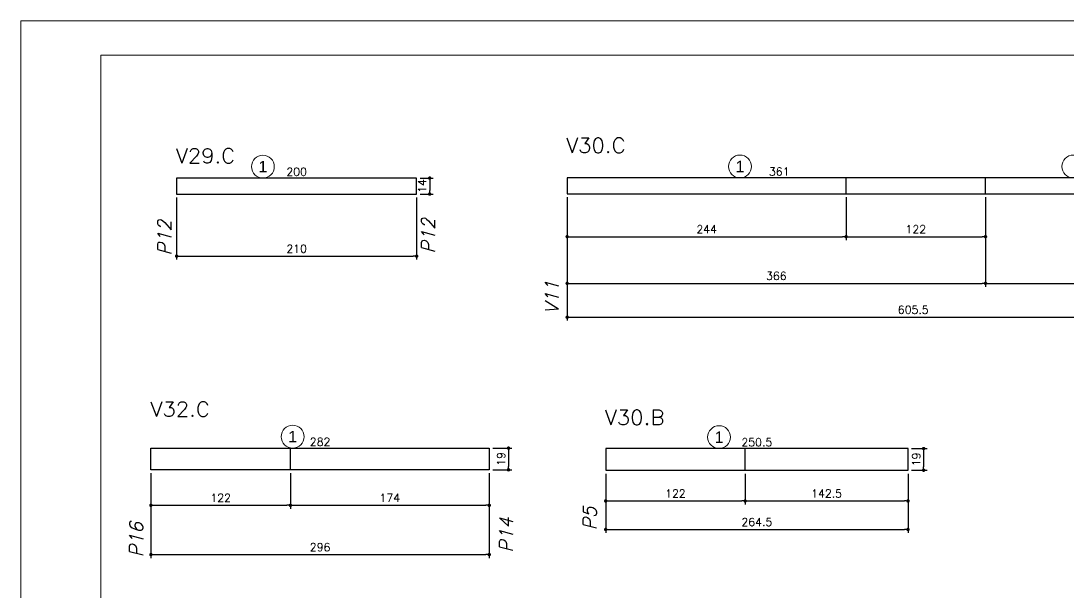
# Model space of a CAD drawing. Extents: x -20676 to 4767, y -817 to 14640.
# Drawn here: x -17506 to -16590, y 5782 to 6282 of the extents above; entities that cross this region are included whole.
import ezdxf
from ezdxf.enums import TextEntityAlignment as Align

# ---------------------------------------------------------------- set-up
doc = ezdxf.new("R2010")
doc.units = 0
doc.header["$PDMODE"] = 2
doc.header["$PDSIZE"] = 10
doc.layers.get('0').update_dxf_attribs({"lineweight": 13})
doc.layers.get('Defpoints').update_dxf_attribs({"lineweight": 13})
for name, color, linetype in [('Cota Sarrafo', 180, 'Continuous'), ('Painéis', 200, 'Continuous'), ('TEXTO_GERAL', 7, 'Continuous')]:
    doc.layers.add(name, color=color, linetype=linetype)
for name, color, linetype, lineweight in [('cotas', 4, 'Continuous', 13), ('Romaneio', 1, 'Continuous', 13), ('texto de viga', 7, 'Continuous', 13)]:
    doc.layers.add(name, color=color, linetype=linetype, lineweight=lineweight)
doc.styles.add('ARIAL', font='arial.ttf', dxfattribs={"oblique": 15, "height": 25})
doc.styles.add('MB_C02', font='arial.ttf', dxfattribs={"height": 2})
doc.styles.add('MB_C03', font='arial.ttf', dxfattribs={"height": 2.5})
doc.styles.add('MB_C04', font='arial.ttf', dxfattribs={"height": 6})
doc.styles.add('REGUA-120', font='ROMANS.shx', dxfattribs={"height": 15})
doc.styles.add('ROMANS', font='romans.shx')
doc.dimstyles.new('PAINEL', dxfattribs={"dimtxt": 7, "dimasz": 3, "dimexe": 3, "dimexo": 3, "dimgap": 3, "dimtad": 1, "dimdec": 1, "dimzin": 12, "dimdsep": 46, "dimtxsty": 'ROMANS', "dimblk": 'DOT', "dimcen": 0, "dimclrd": 4, "dimclre": 4, "dimclrt": 240, "dimadec": 1, "dimazin": 3, "dimtfac": 1, "dimtdec": 1, "dimtmove": 0, "dimatfit": 3, "dimfxl": 0, "dimtolj": 1, "dimtzin": 12, "dimarcsym": 0})
doc.dimstyles.new('projeto2', dxfattribs={"dimtxt": 7, "dimasz": 5, "dimexe": 1.25, "dimexo": 2.5, "dimgap": 2, "dimtad": 1, "dimdec": 1, "dimdsep": 46, "dimtxsty": 'ROMANS', "dimblk": 'OBLIQUE', "dimcen": 10, "dimdle": 1, "dimse1": 1, "dimse2": 1, "dimsd1": 1, "dimsd2": 1, "dimclrd": 256, "dimclre": 256, "dimclrt": 3, "dimadec": 0, "dimazin": 0, "dimtfac": 1, "dimtdec": 1, "dimtmove": 0, "dimatfit": 3, "dimldrblk": 'OBLIQUE', "dimfxl": 0, "dimlwd": -1, "dimlwe": -1, "dimarcsym": 0})

# ---------------------------------------------------------------- blocks, each defined once
blk = doc.blocks.new('A$Ceb89ac90')
at = {"color": 1}
for points in [[(0, 1199.94), (0, 149.94), (1485.02, 149.94), (1485.02, 1199.94)], [(70, 1169.94), (70, 179.94), (1455.02, 179.94), (1455.02, 1169.94)]]:
    blk.add_lwpolyline(points, close=True, dxfattribs=at)
at = {"color": 5}
for tag, p, height, style in [('REV_05', (1103.14, 338.08), 10.1, 'MB_C02'), ('DATA_REV_05', (1151.54, 337.91), 10.1, 'MB_C02'), ('INFO_REV_05', (1228.12, 337.91), 10.1, 'MB_C02'), ('CLIENTE', (449.73, 328.83), 12.63, 'MB_C03'), ('FASE', (924.57, 320.46), 10.1, 'MB_C02'), ('REV_04', (1103.14, 312.82), 10.1, 'MB_C02'), ('DATA_REV_04', (1151.54, 312.66), 10.1, 'MB_C02'), ('INFO_REV_04', (1228.12, 312.66), 10.1, 'MB_C02'), ('PROJETISTA', (767.99, 285.11), 10.1, 'MB_C02'), ('DATA', (924.57, 285.11), 10.1, 'MB_C02'), ('REV_03', (1103.14, 287.57), 10.1, 'MB_C02'), ('DATA_REV_03', (1151.54, 287.4), 10.1, 'MB_C02'), ('INFO_REV_03', (1228.12, 287.4), 10.1, 'MB_C02'), ('OBRA', (449.73, 273.34), 12.63, 'MB_C03'), ('REV_02', (1103.14, 262.31), 10.1, 'MB_C02'), ('DATA_REV_02', (1151.54, 262.15), 10.1, 'MB_C02'), ('INFO_REV_02', (1228.12, 262.15), 10.1, 'MB_C02'), ('ESC', (924.57, 251.76), 10.1, 'MB_C02'), ('COR', (1010.47, 251.76), 10.1, 'MB_C02'), ('REV_01', (1103.14, 237.06), 10.1, 'MB_C02'), ('DATA_REV_01', (1151.54, 236.89), 10.1, 'MB_C02'), ('INFO_REV_01', (1228.12, 236.89), 10.1, 'MB_C02'), ('PAVIMENTO', (449.73, 215.3), 12.63, 'MB_C03'), ('FL', (1018.09, 194.68), 30.31, 'MB_C04'), ('REV_00', (1103.14, 211.8), 10.1, 'MB_C02'), ('DATA_REV_00', (1151.54, 211.64), 10.1, 'MB_C02'), ('EMISSÃO_INICIAL', (1228.12, 211.64), 10.1, 'MB_C02'), ('REV', (944.1, 205.03), 12.63, 'MB_C03')]:
    blk.add_attdef(tag, p, '', height=height, dxfattribs=dict(at, style=style))
at = {"color": 6, "style": 'MB_C02'}
for tag, p in [('ENDEREÇO_CLIENTE', (449.73, 307.83)), ('ENDEREÇO_OBRA', (449.73, 252.69)), ('TIPO_DE_PROJETO', (449.73, 192.28))]:
    blk.add_attdef(tag, p, '', height=10.1, dxfattribs=at)
blk = doc.blocks.new('_Dot')
at = {"color": 0, "linetype": 'ByBlock', "lineweight": -2}
blk.add_line((-0.5, 0), (-1, 0), dxfattribs=at)
at = {"color": 0, "linetype": 'ByBlock', "const_width": 0.5}
blk.add_lwpolyline([(-0.25, 0, 1), (0.25, 0, 1)], format="xyb", close=True, dxfattribs=at)
blk = doc.blocks.new('*D932')
at = {"layer": 'cotas', "color": 4, "lineweight": -2, "transparency": 16777216}
for p, q in [((-17370.22, 6127.69), (-17370.22, 6073.38)), ((-17160.22, 6127.69), (-17160.22, 6073.38)), ((-17367.22, 6076.38), (-17163.22, 6076.38))]:
    blk.add_line(p, q, dxfattribs=at)
at = {"layer": 'Defpoints', "color": 0, "transparency": 16777216}
for p in [(-17370.22, 6130.69), (-17160.22, 6130.69), (-17160.22, 6076.38)]:
    blk.add_point(p, dxfattribs=at)
at = {"layer": 'cotas', "color": 4, "lineweight": -2, "transparency": 16777216, "xscale": 3, "yscale": 3, "zscale": 3, "rotation": 180}
blk.add_blockref('_Dot', (-17370.22, 6076.38), dxfattribs=at)
at = {"layer": 'cotas', "color": 4, "lineweight": -2, "transparency": 16777216, "xscale": 3, "yscale": 3, "zscale": 3}
blk.add_blockref('_Dot', (-17160.22, 6076.38), dxfattribs=at)
at = {"layer": 'cotas', "color": 240, "transparency": 16777216, "insert": (-17265.22, 6082.88), "char_height": 7, "attachment_point": 5, "style": 'ROMANS'}
blk.add_mtext('\\A1;210', dxfattribs=at)
blk = doc.blocks.new('*D933')
at = {"layer": 'cotas', "color": 4, "lineweight": -2, "transparency": 16777216}
for p, q in [((-17157.22, 6144.69), (-17145.82, 6144.69)), ((-17148.82, 6141.69), (-17148.82, 6133.69)), ((-17157.22, 6130.69), (-17145.82, 6130.69))]:
    blk.add_line(p, q, dxfattribs=at)
at = {"layer": 'Defpoints', "color": 0, "transparency": 16777216}
for p in [(-17160.22, 6144.69), (-17160.22, 6130.69), (-17148.82, 6130.69)]:
    blk.add_point(p, dxfattribs=at)
at = {"layer": 'cotas', "color": 4, "lineweight": -2, "transparency": 16777216, "xscale": 3, "yscale": 3, "zscale": 3}
for p, rotation in [((-17148.82, 6144.69), 90), ((-17148.82, 6130.69), 270)]:
    blk.add_blockref('_Dot', p, dxfattribs=dict(at, rotation=rotation))
at = {"layer": 'cotas', "color": 240, "transparency": 16777216, "insert": (-17155.32, 6137.69), "char_height": 7, "attachment_point": 5, "rotation": 90, "style": 'ROMANS'}
blk.add_mtext('\\A1;14', dxfattribs=at)
blk = doc.blocks.new('*D934')
at = {"layer": 'Defpoints', "color": 0, "transparency": 16777216}
for p in [(-17365.22, 6144.69), (-17165.22, 6144.69), (-17165.22, 6144.69)]:
    blk.add_point(p, dxfattribs=at)
at = {"layer": 'Cota Sarrafo', "color": 3, "transparency": 16777216, "insert": (-17265.22, 6150.19), "char_height": 7, "attachment_point": 5, "style": 'ROMANS'}
blk.add_mtext('200', dxfattribs=at)
blk = doc.blocks.new('_OBLIQUE')
at = {"color": 0, "linetype": 'ByBlock', "lineweight": -2}
for p, q in [((0, 0), (-1, 0)), ((-0.5, -0.5), (0.5, 0.5))]:
    blk.add_line(p, q, dxfattribs=at)
blk = doc.blocks.new('*D935')
at = {"layer": 'cotas', "color": 4, "lineweight": -2, "transparency": 16777216}
for p, q in [((-17028.53, 6127.85), (-17028.53, 6019.89)), ((-16423.03, 6127.85), (-16423.03, 6019.89)), ((-17025.53, 6022.89), (-16426.03, 6022.89))]:
    blk.add_line(p, q, dxfattribs=at)
at = {"layer": 'Defpoints', "color": 0, "transparency": 16777216}
for p in [(-17028.53, 6130.85), (-16423.03, 6130.85), (-16423.03, 6022.89)]:
    blk.add_point(p, dxfattribs=at)
at = {"layer": 'cotas', "color": 4, "lineweight": -2, "transparency": 16777216, "xscale": 3, "yscale": 3, "zscale": 3, "rotation": 180}
blk.add_blockref('_Dot', (-17028.53, 6022.89), dxfattribs=at)
at = {"layer": 'cotas', "color": 4, "lineweight": -2, "transparency": 16777216, "xscale": 3, "yscale": 3, "zscale": 3}
blk.add_blockref('_Dot', (-16423.03, 6022.89), dxfattribs=at)
at = {"layer": 'cotas', "color": 240, "transparency": 16777216, "insert": (-16725.78, 6029.39), "char_height": 7, "attachment_point": 5, "style": 'ROMANS'}
blk.add_mtext('\\A1;605.5', dxfattribs=at)
blk = doc.blocks.new('*D937')
at = {"layer": 'cotas', "color": 4, "lineweight": -2, "transparency": 16777216}
for p, q in [((-17028.53, 6127.85), (-17028.53, 6090.38)), ((-16784.53, 6127.85), (-16784.53, 6090.38)), ((-17025.53, 6093.38), (-16787.53, 6093.38))]:
    blk.add_line(p, q, dxfattribs=at)
at = {"layer": 'Defpoints', "color": 0, "transparency": 16777216}
for p in [(-17028.53, 6130.85), (-16784.53, 6130.85), (-16784.53, 6093.38)]:
    blk.add_point(p, dxfattribs=at)
at = {"layer": 'cotas', "color": 4, "lineweight": -2, "transparency": 16777216, "xscale": 3, "yscale": 3, "zscale": 3, "rotation": 180}
blk.add_blockref('_Dot', (-17028.53, 6093.38), dxfattribs=at)
at = {"layer": 'cotas', "color": 4, "lineweight": -2, "transparency": 16777216, "xscale": 3, "yscale": 3, "zscale": 3}
blk.add_blockref('_Dot', (-16784.53, 6093.38), dxfattribs=at)
at = {"layer": 'cotas', "color": 240, "transparency": 16777216, "insert": (-16906.53, 6099.88), "char_height": 7, "attachment_point": 5, "style": 'ROMANS'}
blk.add_mtext('\\A1;244', dxfattribs=at)
blk = doc.blocks.new('*D938')
at = {"layer": 'cotas', "color": 4, "lineweight": -2, "transparency": 16777216}
for p, q in [((-16784.53, 6127.85), (-16784.53, 6090.38)), ((-16662.53, 6127.85), (-16662.53, 6090.38)), ((-16781.53, 6093.38), (-16665.53, 6093.38))]:
    blk.add_line(p, q, dxfattribs=at)
at = {"layer": 'Defpoints', "color": 0, "transparency": 16777216}
for p in [(-16784.53, 6130.85), (-16662.53, 6130.85), (-16662.53, 6093.38)]:
    blk.add_point(p, dxfattribs=at)
at = {"layer": 'cotas', "color": 4, "lineweight": -2, "transparency": 16777216, "xscale": 3, "yscale": 3, "zscale": 3, "rotation": 180}
blk.add_blockref('_Dot', (-16784.53, 6093.38), dxfattribs=at)
at = {"layer": 'cotas', "color": 4, "lineweight": -2, "transparency": 16777216, "xscale": 3, "yscale": 3, "zscale": 3}
blk.add_blockref('_Dot', (-16662.53, 6093.38), dxfattribs=at)
at = {"layer": 'cotas', "color": 240, "transparency": 16777216, "insert": (-16723.53, 6099.88), "char_height": 7, "attachment_point": 5, "style": 'ROMANS'}
blk.add_mtext('\\A1;122', dxfattribs=at)
blk = doc.blocks.new('*D939')
at = {"layer": 'cotas', "color": 4, "lineweight": -2, "transparency": 16777216}
for p, q in [((-16662.53, 6127.85), (-16662.53, 6049.54)), ((-16423.03, 6127.85), (-16423.03, 6049.54)), ((-16659.53, 6052.54), (-16426.03, 6052.54))]:
    blk.add_line(p, q, dxfattribs=at)
at = {"layer": 'Defpoints', "color": 0, "transparency": 16777216}
for p in [(-16662.53, 6130.85), (-16423.03, 6130.85), (-16423.03, 6052.54)]:
    blk.add_point(p, dxfattribs=at)
at = {"layer": 'cotas', "color": 4, "lineweight": -2, "transparency": 16777216, "xscale": 3, "yscale": 3, "zscale": 3, "rotation": 180}
blk.add_blockref('_Dot', (-16662.53, 6052.54), dxfattribs=at)
at = {"layer": 'cotas', "color": 4, "lineweight": -2, "transparency": 16777216, "xscale": 3, "yscale": 3, "zscale": 3}
blk.add_blockref('_Dot', (-16423.03, 6052.54), dxfattribs=at)
at = {"layer": 'cotas', "color": 240, "transparency": 16777216, "insert": (-16542.78, 6059.04), "char_height": 7, "attachment_point": 5, "style": 'ROMANS'}
blk.add_mtext('\\A1;239.5', dxfattribs=at)
blk = doc.blocks.new('*D940')
at = {"layer": 'cotas', "color": 4, "lineweight": -2, "transparency": 16777216}
for p, q in [((-17028.53, 6127.85), (-17028.53, 6049.54)), ((-16662.53, 6127.85), (-16662.53, 6049.54)), ((-17025.53, 6052.54), (-16665.53, 6052.54))]:
    blk.add_line(p, q, dxfattribs=at)
at = {"layer": 'Defpoints', "color": 0, "transparency": 16777216}
for p in [(-17028.53, 6130.85), (-16662.53, 6130.85), (-16662.53, 6052.54)]:
    blk.add_point(p, dxfattribs=at)
at = {"layer": 'cotas', "color": 4, "lineweight": -2, "transparency": 16777216, "xscale": 3, "yscale": 3, "zscale": 3, "rotation": 180}
blk.add_blockref('_Dot', (-17028.53, 6052.54), dxfattribs=at)
at = {"layer": 'cotas', "color": 4, "lineweight": -2, "transparency": 16777216, "xscale": 3, "yscale": 3, "zscale": 3}
blk.add_blockref('_Dot', (-16662.53, 6052.54), dxfattribs=at)
at = {"layer": 'cotas', "color": 240, "transparency": 16777216, "insert": (-16845.53, 6059.04), "char_height": 7, "attachment_point": 5, "style": 'ROMANS'}
blk.add_mtext('\\A1;366', dxfattribs=at)
blk = doc.blocks.new('*D941')
at = {"layer": 'Defpoints', "color": 0, "transparency": 16777216}
for p in [(-17023.53, 6144.85), (-16662.53, 6144.85), (-16662.53, 6144.85)]:
    blk.add_point(p, dxfattribs=at)
at = {"layer": 'Cota Sarrafo', "color": 3, "transparency": 16777216, "insert": (-16843.03, 6150.35), "char_height": 7, "attachment_point": 5, "style": 'ROMANS'}
blk.add_mtext('361', dxfattribs=at)
blk = doc.blocks.new('*D942')
at = {"layer": 'Defpoints', "color": 0, "transparency": 16777216}
for p in [(-16662.53, 6144.85), (-16428.03, 6144.85), (-16428.03, 6144.85)]:
    blk.add_point(p, dxfattribs=at)
at = {"layer": 'Cota Sarrafo', "color": 3, "transparency": 16777216, "insert": (-16545.28, 6150.35), "char_height": 7, "attachment_point": 5, "style": 'ROMANS'}
blk.add_mtext('234.5', dxfattribs=at)
blk = doc.blocks.new('*D946')
at = {"layer": 'cotas', "color": 4, "lineweight": -2, "transparency": 16777216}
for p, q in [((-17392.68, 5886.31), (-17392.68, 5812.1)), ((-17096.68, 5886.31), (-17096.68, 5812.1)), ((-17389.68, 5815.1), (-17099.68, 5815.1))]:
    blk.add_line(p, q, dxfattribs=at)
at = {"layer": 'Defpoints', "color": 0, "transparency": 16777216}
for p in [(-17392.68, 5889.31), (-17096.68, 5889.31), (-17096.68, 5815.1)]:
    blk.add_point(p, dxfattribs=at)
at = {"layer": 'cotas', "color": 4, "lineweight": -2, "transparency": 16777216, "xscale": 3, "yscale": 3, "zscale": 3, "rotation": 180}
blk.add_blockref('_Dot', (-17392.68, 5815.1), dxfattribs=at)
at = {"layer": 'cotas', "color": 4, "lineweight": -2, "transparency": 16777216, "xscale": 3, "yscale": 3, "zscale": 3}
blk.add_blockref('_Dot', (-17096.68, 5815.1), dxfattribs=at)
at = {"layer": 'cotas', "color": 240, "transparency": 16777216, "insert": (-17244.68, 5821.6), "char_height": 7, "attachment_point": 5, "style": 'ROMANS'}
blk.add_mtext('\\A1;296', dxfattribs=at)
blk = doc.blocks.new('*D947')
at = {"layer": 'cotas', "color": 4, "lineweight": -2, "transparency": 16777216}
for p, q in [((-17093.68, 5908.31), (-17076.85, 5908.31)), ((-17079.85, 5905.31), (-17079.85, 5892.31)), ((-17093.68, 5889.31), (-17076.85, 5889.31))]:
    blk.add_line(p, q, dxfattribs=at)
at = {"layer": 'Defpoints', "color": 0, "transparency": 16777216}
for p in [(-17096.68, 5908.31), (-17096.68, 5889.31), (-17079.85, 5889.31)]:
    blk.add_point(p, dxfattribs=at)
at = {"layer": 'cotas', "color": 4, "lineweight": -2, "transparency": 16777216, "xscale": 3, "yscale": 3, "zscale": 3}
for p, rotation in [((-17079.85, 5908.31), 90), ((-17079.85, 5889.31), 270)]:
    blk.add_blockref('_Dot', p, dxfattribs=dict(at, rotation=rotation))
at = {"layer": 'cotas', "color": 240, "transparency": 16777216, "insert": (-17086.35, 5898.81), "char_height": 7, "attachment_point": 5, "rotation": 90, "style": 'ROMANS'}
blk.add_mtext('\\A1;19', dxfattribs=at)
blk = doc.blocks.new('*D948')
at = {"layer": 'cotas', "color": 4, "lineweight": -2, "transparency": 16777216}
for p, q in [((-17392.68, 5886.31), (-17392.68, 5855.24)), ((-17270.68, 5886.31), (-17270.68, 5855.24)), ((-17389.68, 5858.24), (-17273.68, 5858.24))]:
    blk.add_line(p, q, dxfattribs=at)
at = {"layer": 'Defpoints', "color": 0, "transparency": 16777216}
for p in [(-17392.68, 5889.31), (-17270.68, 5889.31), (-17270.68, 5858.24)]:
    blk.add_point(p, dxfattribs=at)
at = {"layer": 'cotas', "color": 4, "lineweight": -2, "transparency": 16777216, "xscale": 3, "yscale": 3, "zscale": 3, "rotation": 180}
blk.add_blockref('_Dot', (-17392.68, 5858.24), dxfattribs=at)
at = {"layer": 'cotas', "color": 4, "lineweight": -2, "transparency": 16777216, "xscale": 3, "yscale": 3, "zscale": 3}
blk.add_blockref('_Dot', (-17270.68, 5858.24), dxfattribs=at)
at = {"layer": 'cotas', "color": 240, "transparency": 16777216, "insert": (-17331.68, 5864.74), "char_height": 7, "attachment_point": 5, "style": 'ROMANS'}
blk.add_mtext('\\A1;122', dxfattribs=at)
blk = doc.blocks.new('*D949')
at = {"layer": 'cotas', "color": 4, "lineweight": -2, "transparency": 16777216}
for p, q in [((-17270.68, 5886.31), (-17270.68, 5855.24)), ((-17096.68, 5886.31), (-17096.68, 5855.24)), ((-17267.68, 5858.24), (-17099.68, 5858.24))]:
    blk.add_line(p, q, dxfattribs=at)
at = {"layer": 'Defpoints', "color": 0, "transparency": 16777216}
for p in [(-17270.68, 5889.31), (-17096.68, 5889.31), (-17096.68, 5858.24)]:
    blk.add_point(p, dxfattribs=at)
at = {"layer": 'cotas', "color": 4, "lineweight": -2, "transparency": 16777216, "xscale": 3, "yscale": 3, "zscale": 3, "rotation": 180}
blk.add_blockref('_Dot', (-17270.68, 5858.24), dxfattribs=at)
at = {"layer": 'cotas', "color": 4, "lineweight": -2, "transparency": 16777216, "xscale": 3, "yscale": 3, "zscale": 3}
blk.add_blockref('_Dot', (-17096.68, 5858.24), dxfattribs=at)
at = {"layer": 'cotas', "color": 240, "transparency": 16777216, "insert": (-17183.68, 5864.74), "char_height": 7, "attachment_point": 5, "style": 'ROMANS'}
blk.add_mtext('\\A1;174', dxfattribs=at)
blk = doc.blocks.new('*D950')
at = {"layer": 'Defpoints', "color": 0, "transparency": 16777216}
for p in [(-17385.68, 5908.31), (-17103.68, 5908.31), (-17103.68, 5908.31)]:
    blk.add_point(p, dxfattribs=at)
at = {"layer": 'Cota Sarrafo', "color": 3, "transparency": 16777216, "insert": (-17244.68, 5913.81), "char_height": 7, "attachment_point": 5, "style": 'ROMANS'}
blk.add_mtext('282', dxfattribs=at)
blk = doc.blocks.new('*D951')
at = {"layer": 'cotas', "color": 4, "lineweight": -2, "transparency": 16777216}
for p, q in [((-16994.84, 5885.92), (-16994.84, 5834.1)), ((-16730.34, 5885.92), (-16730.34, 5834.1)), ((-16991.84, 5837.1), (-16733.34, 5837.1))]:
    blk.add_line(p, q, dxfattribs=at)
at = {"layer": 'Defpoints', "color": 0, "transparency": 16777216}
for p in [(-16994.84, 5888.92), (-16730.34, 5888.92), (-16730.34, 5837.1)]:
    blk.add_point(p, dxfattribs=at)
at = {"layer": 'cotas', "color": 4, "lineweight": -2, "transparency": 16777216, "xscale": 3, "yscale": 3, "zscale": 3, "rotation": 180}
blk.add_blockref('_Dot', (-16994.84, 5837.1), dxfattribs=at)
at = {"layer": 'cotas', "color": 4, "lineweight": -2, "transparency": 16777216, "xscale": 3, "yscale": 3, "zscale": 3}
blk.add_blockref('_Dot', (-16730.34, 5837.1), dxfattribs=at)
at = {"layer": 'cotas', "color": 240, "transparency": 16777216, "insert": (-16862.59, 5843.6), "char_height": 7, "attachment_point": 5, "style": 'ROMANS'}
blk.add_mtext('\\A1;264.5', dxfattribs=at)
blk = doc.blocks.new('*D952')
at = {"layer": 'cotas', "color": 4, "lineweight": -2, "transparency": 16777216}
for p, q in [((-16727.34, 5907.92), (-16713.68, 5907.92)), ((-16716.68, 5904.92), (-16716.68, 5891.92)), ((-16727.34, 5888.92), (-16713.68, 5888.92))]:
    blk.add_line(p, q, dxfattribs=at)
at = {"layer": 'Defpoints', "color": 0, "transparency": 16777216}
for p in [(-16730.34, 5907.92), (-16730.34, 5888.92), (-16716.68, 5888.92)]:
    blk.add_point(p, dxfattribs=at)
at = {"layer": 'cotas', "color": 4, "lineweight": -2, "transparency": 16777216, "xscale": 3, "yscale": 3, "zscale": 3}
for p, rotation in [((-16716.68, 5907.92), 90), ((-16716.68, 5888.92), 270)]:
    blk.add_blockref('_Dot', p, dxfattribs=dict(at, rotation=rotation))
at = {"layer": 'cotas', "color": 240, "transparency": 16777216, "insert": (-16723.18, 5898.42), "char_height": 7, "attachment_point": 5, "rotation": 90, "style": 'ROMANS'}
blk.add_mtext('\\A1;19', dxfattribs=at)
blk = doc.blocks.new('*D953')
at = {"layer": 'cotas', "color": 4, "lineweight": -2, "transparency": 16777216}
for p, q in [((-16994.84, 5885.92), (-16994.84, 5859.04)), ((-16872.84, 5885.92), (-16872.84, 5859.04)), ((-16991.84, 5862.04), (-16875.84, 5862.04))]:
    blk.add_line(p, q, dxfattribs=at)
at = {"layer": 'Defpoints', "color": 0, "transparency": 16777216}
for p in [(-16994.84, 5888.92), (-16872.84, 5888.92), (-16872.84, 5862.04)]:
    blk.add_point(p, dxfattribs=at)
at = {"layer": 'cotas', "color": 4, "lineweight": -2, "transparency": 16777216, "xscale": 3, "yscale": 3, "zscale": 3, "rotation": 180}
blk.add_blockref('_Dot', (-16994.84, 5862.04), dxfattribs=at)
at = {"layer": 'cotas', "color": 4, "lineweight": -2, "transparency": 16777216, "xscale": 3, "yscale": 3, "zscale": 3}
blk.add_blockref('_Dot', (-16872.84, 5862.04), dxfattribs=at)
at = {"layer": 'cotas', "color": 240, "transparency": 16777216, "insert": (-16933.84, 5868.54), "char_height": 7, "attachment_point": 5, "style": 'ROMANS'}
blk.add_mtext('\\A1;122', dxfattribs=at)
blk = doc.blocks.new('*D954')
at = {"layer": 'cotas', "color": 4, "lineweight": -2, "transparency": 16777216}
for p, q in [((-16872.84, 5885.92), (-16872.84, 5859.04)), ((-16730.34, 5885.92), (-16730.34, 5859.04)), ((-16869.84, 5862.04), (-16733.34, 5862.04))]:
    blk.add_line(p, q, dxfattribs=at)
at = {"layer": 'Defpoints', "color": 0, "transparency": 16777216}
for p in [(-16872.84, 5888.92), (-16730.34, 5888.92), (-16730.34, 5862.04)]:
    blk.add_point(p, dxfattribs=at)
at = {"layer": 'cotas', "color": 4, "lineweight": -2, "transparency": 16777216, "xscale": 3, "yscale": 3, "zscale": 3, "rotation": 180}
blk.add_blockref('_Dot', (-16872.84, 5862.04), dxfattribs=at)
at = {"layer": 'cotas', "color": 4, "lineweight": -2, "transparency": 16777216, "xscale": 3, "yscale": 3, "zscale": 3}
blk.add_blockref('_Dot', (-16730.34, 5862.04), dxfattribs=at)
at = {"layer": 'cotas', "color": 240, "transparency": 16777216, "insert": (-16801.59, 5868.54), "char_height": 7, "attachment_point": 5, "style": 'ROMANS'}
blk.add_mtext('\\A1;142.5', dxfattribs=at)
blk = doc.blocks.new('*D955')
at = {"layer": 'Defpoints', "color": 0, "transparency": 16777216}
for p in [(-16987.84, 5907.92), (-16737.34, 5907.92), (-16737.34, 5907.92)]:
    blk.add_point(p, dxfattribs=at)
at = {"layer": 'Cota Sarrafo', "color": 3, "transparency": 16777216, "insert": (-16862.59, 5913.42), "char_height": 7, "attachment_point": 5, "style": 'ROMANS'}
blk.add_mtext('250.5', dxfattribs=at)

msp = doc.modelspace()

# ---------------------------------------------------------------- linework, layer by layer
at = {"layer": 'Painéis', "color": 6}
for p, q in [((-16784.53, 6130.85), (-16784.53, 6144.85)), ((-16662.53, 6130.85), (-16662.53, 6144.85)), ((-17270.68, 5889.31), (-17270.68, 5908.31)), ((-16872.84, 5888.92), (-16872.84, 5907.92))]:
    msp.add_line(p, q, dxfattribs=at)
for points in [[(-17160.22, 6144.69), (-17370.22, 6144.69), (-17370.22, 6130.69), (-17160.22, 6130.69)], [(-16423.03, 6144.85), (-16799.53, 6144.85), (-16818.53, 6144.85), (-17028.53, 6144.85), (-17028.53, 6130.85), (-16423.03, 6130.85)], [(-17392.68, 5908.31), (-17096.68, 5908.31), (-17096.68, 5889.31), (-17392.68, 5889.31)], [(-16730.34, 5907.92), (-16749.34, 5907.92), (-16994.84, 5907.92), (-16994.84, 5888.92), (-16749.34, 5888.92), (-16730.34, 5888.92)]]:
    msp.add_lwpolyline(points, close=True, dxfattribs=at)
at = {"layer": 'Romaneio'}
for centre in [(-17294.75, 6154.69), (-16877.37, 6154.85), (-16585.71, 6154.85), (-17268.7, 5918.31), (-16895.63, 5917.92)]:
    msp.add_circle(centre, 10, dxfattribs=at)

# ---------------------------------------------------------------- block references
msp.add_blockref('A$Ceb89ac90', (-17506.4, 5082.32))

# ---------------------------------------------------------------- texts
at = {"layer": 'Romaneio', "color": 7, "style": 'ARIAL'}
for p in [(-17294.75, 6154.69), (-16877.37, 6154.85), (-17268.7, 5918.31), (-16895.63, 5917.92)]:
    msp.add_text('1', height=10, dxfattribs=at).set_placement(p, align=Align.MIDDLE_CENTER)
at = {"layer": 'texto de viga', "color": 215, "style": 'REGUA-120', "oblique": 15}
for s, p in [('P12', (-17375.03, 6077.08)), ('P12', (-17144.2, 6078.64)), ('V11', (-17036.03, 6025.8)), ('P5', (-17002.83, 5836.41)), ('P14', (-17076.03, 5816.81)), ('P16', (-17399.6, 5812.77))]:
    msp.add_text(s, height=11.752, rotation=90, dxfattribs=at).set_placement(p)
at = {"layer": 'TEXTO_GERAL', "style": 'REGUA-120', "width": 1.05}
for s, p in [('V30.C', (-17029.41, 6166.8)), ('V29.C', (-17371, 6157.69)), ('V32.C', (-17393.21, 5935.85)), ('V30.B', (-16995.55, 5928.68))]:
    msp.add_text(s, height=13, dxfattribs=at).set_placement(p)

# ---------------------------------------------------------------- dimensions: what is measured, and where the dimension line sits
at = {"layer": 'Cota Sarrafo'}
for base, p1, p2, picture, middle in [((-17165.22, 6144.69), (-17365.22, 6144.69), (-17165.22, 6144.69), '*D934', (-17265.22, 6150.19)), ((-16662.53, 6144.85), (-17023.53, 6144.85), (-16662.53, 6144.85), '*D941', (-16843.03, 6150.35)), ((-16428.03, 6144.85), (-16662.53, 6144.85), (-16428.03, 6144.85), '*D942', (-16545.28, 6150.35)), ((-17103.68, 5908.31), (-17385.68, 5908.31), (-17103.68, 5908.31), '*D950', (-17244.68, 5913.81)), ((-16737.34, 5907.92), (-16987.84, 5907.92), (-16737.34, 5907.92), '*D955', (-16862.59, 5913.42))]:
    dim = msp.add_linear_dim(base=base, p1=p1, p2=p2, dimstyle='projeto2', dxfattribs=at)
    dim.commit()
    dim.dimension.update_dxf_attribs({"geometry": picture, "text_midpoint": middle})
at = {"layer": 'cotas', "color": 6}
dim = msp.add_linear_dim(base=(-17148.82, 6130.69), p1=(-17160.22, 6144.69), p2=(-17160.22, 6130.69), angle=90, dimstyle='PAINEL', override={"dimarcsym": 2}, dxfattribs=at)
dim.commit()
dim.dimension.update_dxf_attribs({"geometry": '*D933', "text_midpoint": (-17148.82, 6137.69), "dimtype": 160})
for base, p1, p2, picture, middle in [((-17160.22, 6076.38), (-17370.22, 6130.69), (-17160.22, 6130.69), '*D932', (-17265.22, 6082.88)), ((-16784.53, 6093.38), (-17028.53, 6130.85), (-16784.53, 6130.85), '*D937', (-16906.53, 6099.88)), ((-16662.53, 6052.54), (-17028.53, 6130.85), (-16662.53, 6130.85), '*D940', (-16845.53, 6059.04)), ((-16662.53, 6093.38), (-16784.53, 6130.85), (-16662.53, 6130.85), '*D938', (-16723.53, 6099.88)), ((-16423.03, 6052.54), (-16662.53, 6130.85), (-16423.03, 6130.85), '*D939', (-16542.78, 6059.04)), ((-17096.68, 5815.1), (-17392.68, 5889.31), (-17096.68, 5889.31), '*D946', (-17244.68, 5821.6)), ((-17270.68, 5858.24), (-17392.68, 5889.31), (-17270.68, 5889.31), '*D948', (-17331.68, 5864.74)), ((-17096.68, 5858.24), (-17270.68, 5889.31), (-17096.68, 5889.31), '*D949', (-17183.68, 5864.74)), ((-16730.34, 5837.1), (-16994.84, 5888.92), (-16730.34, 5888.92), '*D951', (-16862.59, 5843.6)), ((-16872.84, 5862.04), (-16994.84, 5888.92), (-16872.84, 5888.92), '*D953', (-16933.84, 5868.54)), ((-16730.34, 5862.04), (-16872.84, 5888.92), (-16730.34, 5888.92), '*D954', (-16801.59, 5868.54))]:
    dim = msp.add_linear_dim(base=base, p1=p1, p2=p2, dimstyle='PAINEL', override={"dimarcsym": 2}, dxfattribs=at)
    dim.commit()
    dim.dimension.update_dxf_attribs({"geometry": picture, "text_midpoint": middle})
dim = msp.add_linear_dim(base=(-16423.03, 6022.89), p1=(-17028.53, 6130.85), p2=(-16423.03, 6130.85), dimstyle='PAINEL', override={"dimarcsym": 2}, dxfattribs=at)
dim.commit()
dim.dimension.update_dxf_attribs({"geometry": '*D935', "text_midpoint": (-16725.78, 6022.89), "dimtype": 160})
for base, p1, p2, picture, middle in [((-17079.85, 5889.31), (-17096.68, 5908.31), (-17096.68, 5889.31), '*D947', (-17086.35, 5898.81)), ((-16716.68, 5888.92), (-16730.34, 5907.92), (-16730.34, 5888.92), '*D952', (-16723.18, 5898.42))]:
    dim = msp.add_linear_dim(base=base, p1=p1, p2=p2, angle=90, dimstyle='PAINEL', override={"dimarcsym": 2}, dxfattribs=at)
    dim.commit()
    dim.dimension.update_dxf_attribs({"geometry": picture, "text_midpoint": middle})

doc.saveas('drawing.dxf')
